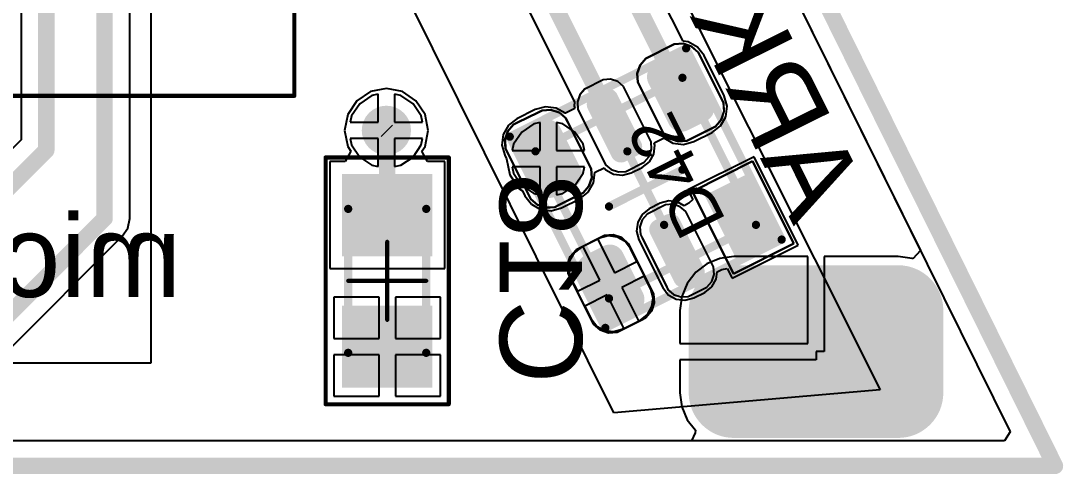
# Model space of a CAD drawing. Header units: inches. Extents: x -0.1 to 84.5, y -0.1 to 23.7.
# Drawn here: x 71.79 to 84.48, y -0.1 to 5.41 of the extents above; entities that cross this region are included whole.
import ezdxf

# ---------------------------------------------------------------- set-up
doc = ezdxf.new("R2010")
doc.units = ezdxf.units.IN
for name, color, linetype in [('Bottom 3D Body', 56, 'Continuous'), ('Bottom Courtyard', 56, 'Continuous'), ('Bottom Layer', 5, 'Continuous'), ('Bottom Overlay', 54, 'Continuous'), ('Bottom Paste', 16, 'Continuous'), ('Bottom Solder', 6, 'Continuous'), ('Keep-Out Layer', 6, 'Continuous'), ('Top 3D Body', 56, 'Continuous'), ('Top Courtyard', 56, 'Continuous'), ('Top Layer', 1, 'Continuous'), ('Top Overlay', 2, 'Continuous'), ('Top Paste', 8, 'Continuous'), ('Top Solder', 216, 'Continuous'), ('Via Holes', 16, 'Continuous')]:
    doc.layers.add(name, color=color, linetype=linetype)
doc.styles.add('Arial', font='', dxfattribs={"height": 0.2})
doc.styles.get('Arial').set_extended_font_data('Arial')

# ---------------------------------------------------------------- blocks, each defined once
blk = doc.blocks.new('CAPC0603_1608_55_N_B_82')
at = {"layer": 'Bottom Layer'}
for points in [[(-0.35, 0.5), (-0.35, -0.5), (-1.25, -0.5), (-1.25, 0.5)], [(1.25, 0.5), (1.25, -0.5), (0.35, -0.5), (0.35, 0.5)]]:
    blk.add_hatch(color=5, dxfattribs=at).paths.add_polyline_path(points)
at = {"layer": 'Bottom Paste'}
for points in [[(-0.35, 0.5), (-0.35, -0.5), (-1.25, -0.5), (-1.25, 0.5)], [(1.25, 0.5), (1.25, -0.5), (0.35, -0.5), (0.35, 0.5)]]:
    blk.add_hatch(color=16, dxfattribs=at).paths.add_polyline_path(points)
at = {"layer": 'Bottom Solder'}
for points in [[(-0.3, 0.55), (-0.3, -0.55), (-1.3, -0.55), (-1.3, 0.55)], [(1.3, 0.55), (1.3, -0.55), (0.3, -0.55), (0.3, 0.55)]]:
    blk.add_hatch(color=6, dxfattribs=at).paths.add_polyline_path(points)
at = {"layer": 'Bottom 3D Body'}
for points in [[(-0.875, 0.475, 0.1, 0.1, 0), (-0.875, -0.475, 0.1, 0.1, 0)], [(-0.875, 0.475, 0.1, 0.1, 0), (0.875, 0.475, 0.1, 0.1, 0)], [(0.875, 0.475, 0.1, 0.1, 0), (0.875, -0.475, 0.1, 0.1, 0)], [(-0.875, -0.475, 0.1, 0.1, 0), (0.875, -0.475, 0.1, 0.1, 0)]]:
    blk.add_lwpolyline(points, format="xyseb", dxfattribs=at)
for points in [[(-0.9, 0.475, 0.05, 0.05, 1), (-0.85, 0.475, 0.05, 0.05, 1)], [(-0.9, 0.475, 0.05, 0.05, 1), (-0.85, 0.475, 0.05, 0.05, 1)], [(0.85, 0.475, 0.05, 0.05, 1), (0.9, 0.475, 0.05, 0.05, 1)], [(0.85, 0.475, 0.05, 0.05, 1), (0.9, 0.475, 0.05, 0.05, 1)], [(-0.9, -0.475, 0.05, 0.05, 1), (-0.85, -0.475, 0.05, 0.05, 1)], [(-0.9, -0.475, 0.05, 0.05, 1), (-0.85, -0.475, 0.05, 0.05, 1)], [(0.85, -0.475, 0.05, 0.05, 1), (0.9, -0.475, 0.05, 0.05, 1)], [(0.85, -0.475, 0.05, 0.05, 1), (0.9, -0.475, 0.05, 0.05, 1)]]:
    blk.add_lwpolyline(points, format="xyseb", close=True, dxfattribs=at)
at = {"layer": 'Bottom Courtyard'}
for points in [[(-1.5, 0.75, 0.05, 0.05, 0), (-1.5, -0.75, 0.05, 0.05, 0)], [(-1.5, 0.75, 0.05, 0.05, 0), (1.5, 0.75, 0.05, 0.05, 0)], [(1.5, 0.75, 0.05, 0.05, 0), (1.5, -0.75, 0.05, 0.05, 0)], [(0, 0.475, 0.05, 0.05, 0), (0, -0.475, 0.05, 0.05, 0)], [(-0.475, 0, 0.05, 0.05, 0), (0.475, 0, 0.05, 0.05, 0)], [(-1.5, -0.75, 0.05, 0.05, 0), (1.5, -0.75, 0.05, 0.05, 0)]]:
    blk.add_lwpolyline(points, format="xyseb", dxfattribs=at)
for points in [[(-1.512, 0.75, 0.025, 0.025, 1), (-1.488, 0.75, 0.025, 0.025, 1)], [(-1.512, 0.75, 0.025, 0.025, 1), (-1.488, 0.75, 0.025, 0.025, 1)], [(1.488, 0.75, 0.025, 0.025, 1), (1.513, 0.75, 0.025, 0.025, 1)], [(1.488, 0.75, 0.025, 0.025, 1), (1.513, 0.75, 0.025, 0.025, 1)], [(-0.012, 0.475, 0.025, 0.025, 1), (0.013, 0.475, 0.025, 0.025, 1)], [(-0.487, 0, 0.025, 0.025, 1), (-0.462, 0, 0.025, 0.025, 1)], [(0.463, 0, 0.025, 0.025, 1), (0.488, 0, 0.025, 0.025, 1)], [(-0.012, -0.475, 0.025, 0.025, 1), (0.013, -0.475, 0.025, 0.025, 1)], [(-1.512, -0.75, 0.025, 0.025, 1), (-1.488, -0.75, 0.025, 0.025, 1)], [(-1.512, -0.75, 0.025, 0.025, 1), (-1.488, -0.75, 0.025, 0.025, 1)], [(1.488, -0.75, 0.025, 0.025, 1), (1.513, -0.75, 0.025, 0.025, 1)], [(1.488, -0.75, 0.025, 0.025, 1), (1.513, -0.75, 0.025, 0.025, 1)]]:
    blk.add_lwpolyline(points, format="xyseb", close=True, dxfattribs=at)
blk = doc.blocks.new('GCT_MEM2085_00_115_00_A_REV0_2_B_87')
at = {"layer": 'Bottom Courtyard'}
for points in [[(6.2, 11.62, 0.05, 0.05, 0), (-6.2, 11.62, 0.05, 0.05, 0)], [(6.2, -4.48, 0.05, 0.05, 0), (6.2, 11.62, 0.05, 0.05, 0)]]:
    blk.add_lwpolyline(points, format="xyseb", dxfattribs=at)
blk.add_lwpolyline([(6.188, 11.62, 0.025, 0.025, 1), (6.212, 11.62, 0.025, 0.025, 1)], format="xyseb", close=True, dxfattribs=at)
blk.add_lwpolyline([(6.188, 11.62, 0.025, 0.025, 1), (6.212, 11.62, 0.025, 0.025, 1)], format="xyseb", close=True, dxfattribs=at)
blk = doc.blocks.new('APA_RGB_LED_2020_146')
at = {"layer": 'Top Layer'}
h = blk.add_hatch(color=1, dxfattribs=at)
edge = h.paths.add_edge_path()
edge.add_arc((-1.125, 1.025), 0.125, 90, 180)
edge.add_line((-1.25, 1.025), (-1.25, 0.775))
edge.add_arc((-1.125, 0.775), 0.125, 180, 270)
edge.add_line((-1.125, 0.65), (-0.575, 0.65))
edge.add_arc((-0.575, 0.775), 0.125, 270, 360)
edge.add_line((-0.45, 0.775), (-0.45, 1.025))
edge.add_arc((-0.575, 1.025), 0.125, 0, 90)
edge.add_line((-0.575, 1.15), (-1.125, 1.15))
h = blk.add_hatch(color=1, dxfattribs=at)
edge = h.paths.add_edge_path()
edge.add_arc((0.575, 1.025), 0.125, 90, 180)
edge.add_line((0.45, 1.025), (0.45, 0.775))
edge.add_arc((0.575, 0.775), 0.125, 180, 270)
edge.add_line((0.575, 0.65), (1.125, 0.65))
edge.add_arc((1.125, 0.775), 0.125, 270, 360)
edge.add_line((1.25, 0.775), (1.25, 1.025))
edge.add_arc((1.125, 1.025), 0.125, 0, 90)
edge.add_line((1.125, 1.15), (0.575, 1.15))
h = blk.add_hatch(color=1, dxfattribs=at)
edge = h.paths.add_edge_path()
edge.add_arc((-1.175, 0.075), 0.075, 90, 180)
edge.add_line((-1.25, 0.075), (-1.25, -0.075))
edge.add_arc((-1.175, -0.075), 0.075, 180, 270)
edge.add_line((-1.175, -0.15), (-0.525, -0.15))
edge.add_arc((-0.525, -0.075), 0.075, 270, 360)
edge.add_line((-0.45, -0.075), (-0.45, 0.075))
edge.add_arc((-0.525, 0.075), 0.075, 0, 90)
edge.add_line((-0.525, 0.15), (-1.175, 0.15))
h = blk.add_hatch(color=1, dxfattribs=at)
edge = h.paths.add_edge_path()
edge.add_arc((0.525, 0.075), 0.075, 90, 180)
edge.add_line((0.45, 0.075), (0.45, -0.075))
edge.add_arc((0.525, -0.075), 0.075, 180, 270)
edge.add_line((0.525, -0.15), (1.175, -0.15))
edge.add_arc((1.175, -0.075), 0.075, 270, 360)
edge.add_line((1.25, -0.075), (1.25, 0.075))
edge.add_arc((1.175, 0.075), 0.075, 0, 90)
edge.add_line((1.175, 0.15), (0.525, 0.15))
blk.add_hatch(color=1, dxfattribs=at).paths.add_polyline_path([(-1.25, -0.65), (-0.45, -0.65), (-0.45, -1.15), (-1.25, -1.15)])
h = blk.add_hatch(color=1, dxfattribs=at)
edge = h.paths.add_edge_path()
edge.add_arc((0.575, -0.775), 0.125, 90, 180)
edge.add_line((0.45, -0.775), (0.45, -1.025))
edge.add_arc((0.575, -1.025), 0.125, 180, 270)
edge.add_line((0.575, -1.15), (1.125, -1.15))
edge.add_arc((1.125, -1.025), 0.125, 270, 360)
edge.add_line((1.25, -1.025), (1.25, -0.775))
edge.add_arc((1.125, -0.775), 0.125, 0, 90)
edge.add_line((1.125, -0.65), (0.575, -0.65))
at = {"layer": 'Top Paste'}
h = blk.add_hatch(color=8, dxfattribs=at)
edge = h.paths.add_edge_path()
edge.add_arc((-1.125, 1.025), 0.125, 90, 180)
edge.add_line((-1.25, 1.025), (-1.25, 0.775))
edge.add_arc((-1.125, 0.775), 0.125, 180, 270)
edge.add_line((-1.125, 0.65), (-0.575, 0.65))
edge.add_arc((-0.575, 0.775), 0.125, 270, 360)
edge.add_line((-0.45, 0.775), (-0.45, 1.025))
edge.add_arc((-0.575, 1.025), 0.125, 0, 90)
edge.add_line((-0.575, 1.15), (-1.125, 1.15))
h = blk.add_hatch(color=8, dxfattribs=at)
edge = h.paths.add_edge_path()
edge.add_arc((0.575, 1.025), 0.125, 90, 180)
edge.add_line((0.45, 1.025), (0.45, 0.775))
edge.add_arc((0.575, 0.775), 0.125, 180, 270)
edge.add_line((0.575, 0.65), (1.125, 0.65))
edge.add_arc((1.125, 0.775), 0.125, 270, 360)
edge.add_line((1.25, 0.775), (1.25, 1.025))
edge.add_arc((1.125, 1.025), 0.125, 0, 90)
edge.add_line((1.125, 1.15), (0.575, 1.15))
h = blk.add_hatch(color=8, dxfattribs=at)
edge = h.paths.add_edge_path()
edge.add_arc((-1.175, 0.075), 0.075, 90, 180)
edge.add_line((-1.25, 0.075), (-1.25, -0.075))
edge.add_arc((-1.175, -0.075), 0.075, 180, 270)
edge.add_line((-1.175, -0.15), (-0.525, -0.15))
edge.add_arc((-0.525, -0.075), 0.075, 270, 360)
edge.add_line((-0.45, -0.075), (-0.45, 0.075))
edge.add_arc((-0.525, 0.075), 0.075, 0, 90)
edge.add_line((-0.525, 0.15), (-1.175, 0.15))
h = blk.add_hatch(color=8, dxfattribs=at)
edge = h.paths.add_edge_path()
edge.add_arc((0.525, 0.075), 0.075, 90, 180)
edge.add_line((0.45, 0.075), (0.45, -0.075))
edge.add_arc((0.525, -0.075), 0.075, 180, 270)
edge.add_line((0.525, -0.15), (1.175, -0.15))
edge.add_arc((1.175, -0.075), 0.075, 270, 360)
edge.add_line((1.25, -0.075), (1.25, 0.075))
edge.add_arc((1.175, 0.075), 0.075, 0, 90)
edge.add_line((1.175, 0.15), (0.525, 0.15))
blk.add_hatch(color=8, dxfattribs=at).paths.add_polyline_path([(-1.25, -0.65), (-0.45, -0.65), (-0.45, -1.15), (-1.25, -1.15)])
h = blk.add_hatch(color=8, dxfattribs=at)
edge = h.paths.add_edge_path()
edge.add_arc((0.575, -0.775), 0.125, 90, 180)
edge.add_line((0.45, -0.775), (0.45, -1.025))
edge.add_arc((0.575, -1.025), 0.125, 180, 270)
edge.add_line((0.575, -1.15), (1.125, -1.15))
edge.add_arc((1.125, -1.025), 0.125, 270, 360)
edge.add_line((1.25, -1.025), (1.25, -0.775))
edge.add_arc((1.125, -0.775), 0.125, 0, 90)
edge.add_line((1.125, -0.65), (0.575, -0.65))
at = {"layer": 'Top Solder'}
h = blk.add_hatch(color=216, dxfattribs=at)
edge = h.paths.add_edge_path()
edge.add_arc((-1.125, 1.025), 0.175, 90, 180)
edge.add_line((-1.3, 1.025), (-1.3, 0.775))
edge.add_arc((-1.125, 0.775), 0.175, 180, 270)
edge.add_line((-1.125, 0.6), (-0.575, 0.6))
edge.add_arc((-0.575, 0.775), 0.175, 270, 360)
edge.add_line((-0.4, 0.775), (-0.4, 1.025))
edge.add_arc((-0.575, 1.025), 0.175, 0, 90)
edge.add_line((-0.575, 1.2), (-1.125, 1.2))
h = blk.add_hatch(color=216, dxfattribs=at)
edge = h.paths.add_edge_path()
edge.add_arc((0.575, 1.025), 0.175, 90, 180)
edge.add_line((0.4, 1.025), (0.4, 0.775))
edge.add_arc((0.575, 0.775), 0.175, 180, 270)
edge.add_line((0.575, 0.6), (1.125, 0.6))
edge.add_arc((1.125, 0.775), 0.175, 270, 360)
edge.add_line((1.3, 0.775), (1.3, 1.025))
edge.add_arc((1.125, 1.025), 0.175, 0, 90)
edge.add_line((1.125, 1.2), (0.575, 1.2))
h = blk.add_hatch(color=216, dxfattribs=at)
edge = h.paths.add_edge_path()
edge.add_arc((-1.175, 0.075), 0.125, 90, 180)
edge.add_line((-1.3, 0.075), (-1.3, -0.075))
edge.add_arc((-1.175, -0.075), 0.125, 180, 270)
edge.add_line((-1.175, -0.2), (-0.525, -0.2))
edge.add_arc((-0.525, -0.075), 0.125, 270, 360)
edge.add_line((-0.4, -0.075), (-0.4, 0.075))
edge.add_arc((-0.525, 0.075), 0.125, 0, 90)
edge.add_line((-0.525, 0.2), (-1.175, 0.2))
h = blk.add_hatch(color=216, dxfattribs=at)
edge = h.paths.add_edge_path()
edge.add_arc((0.525, 0.075), 0.125, 90, 180)
edge.add_line((0.4, 0.075), (0.4, -0.075))
edge.add_arc((0.525, -0.075), 0.125, 180, 270)
edge.add_line((0.525, -0.2), (1.175, -0.2))
edge.add_arc((1.175, -0.075), 0.125, 270, 360)
edge.add_line((1.3, -0.075), (1.3, 0.075))
edge.add_arc((1.175, 0.075), 0.125, 0, 90)
edge.add_line((1.175, 0.2), (0.525, 0.2))
blk.add_hatch(color=216, dxfattribs=at).paths.add_polyline_path([(-1.3, -0.6), (-0.4, -0.6), (-0.4, -1.2), (-1.3, -1.2)])
h = blk.add_hatch(color=216, dxfattribs=at)
edge = h.paths.add_edge_path()
edge.add_arc((0.575, -0.775), 0.175, 90, 180)
edge.add_line((0.4, -0.775), (0.4, -1.025))
edge.add_arc((0.575, -1.025), 0.175, 180, 270)
edge.add_line((0.575, -1.2), (1.125, -1.2))
edge.add_arc((1.125, -1.025), 0.175, 270, 360)
edge.add_line((1.3, -1.025), (1.3, -0.775))
edge.add_arc((1.125, -0.775), 0.175, 0, 90)
edge.add_line((1.125, -0.6), (0.575, -0.6))
at = {"layer": 'Top 3D Body'}
for points in [[(1, 1, 0.1, 0.1, 0), (-1, 1, 0.1, 0.1, 0)], [(-1, 1, 0.1, 0.1, 0), (-1, -1, 0.1, 0.1, 0)], [(1, 1, 0.1, 0.1, 0), (1, -1, 0.1, 0.1, 0)], [(1, -1, 0.1, 0.1, 0), (-1, -1, 0.1, 0.1, 0)]]:
    blk.add_lwpolyline(points, format="xyseb", dxfattribs=at)
for points in [[(-1.025, 1, 0.05, 0.05, 1), (-0.975, 1, 0.05, 0.05, 1)], [(-1.025, 1, 0.05, 0.05, 1), (-0.975, 1, 0.05, 0.05, 1)], [(0.975, 1, 0.05, 0.05, 1), (1.025, 1, 0.05, 0.05, 1)], [(0.975, 1, 0.05, 0.05, 1), (1.025, 1, 0.05, 0.05, 1)], [(-1.025, -1, 0.05, 0.05, 1), (-0.975, -1, 0.05, 0.05, 1)], [(-1.025, -1, 0.05, 0.05, 1), (-0.975, -1, 0.05, 0.05, 1)], [(0.975, -1, 0.05, 0.05, 1), (1.025, -1, 0.05, 0.05, 1)], [(0.975, -1, 0.05, 0.05, 1), (1.025, -1, 0.05, 0.05, 1)]]:
    blk.add_lwpolyline(points, format="xyseb", close=True, dxfattribs=at)
at = {"layer": 'Top Courtyard'}
for points in [[(-1.3, 1.2, 0.1, 0.1, 0), (-1.3, -1.2, 0.1, 0.1, 0)], [(1.3, 1.2, 0.1, 0.1, 0), (-1.3, 1.2, 0.1, 0.1, 0)], [(1.3, 1.2, 0.1, 0.1, 0), (1.3, -1.2, 0.1, 0.1, 0)], [(0, 0.5, 0.1, 0.1, 0), (0, -0.5, 0.1, 0.1, 0)], [(0.5, 0, 0.1, 0.1, 0), (-0.5, 0, 0.1, 0.1, 0)], [(1.3, -1.2, 0.1, 0.1, 0), (-1.3, -1.2, 0.1, 0.1, 0)]]:
    blk.add_lwpolyline(points, format="xyseb", dxfattribs=at)
for points in [[(-1.325, 1.2, 0.05, 0.05, 1), (-1.275, 1.2, 0.05, 0.05, 1)], [(-1.325, 1.2, 0.05, 0.05, 1), (-1.275, 1.2, 0.05, 0.05, 1)], [(1.275, 1.2, 0.05, 0.05, 1), (1.325, 1.2, 0.05, 0.05, 1)], [(1.275, 1.2, 0.05, 0.05, 1), (1.325, 1.2, 0.05, 0.05, 1)], [(-0.025, 0.5, 0.05, 0.05, 1), (0.025, 0.5, 0.05, 0.05, 1)], [(-0.525, 0, 0.05, 0.05, 1), (-0.475, 0, 0.05, 0.05, 1)], [(0.475, 0, 0.05, 0.05, 1), (0.525, 0, 0.05, 0.05, 1)], [(-0.025, -0.5, 0.05, 0.05, 1), (0.025, -0.5, 0.05, 0.05, 1)], [(-1.325, -1.2, 0.05, 0.05, 1), (-1.275, -1.2, 0.05, 0.05, 1)], [(-1.325, -1.2, 0.05, 0.05, 1), (-1.275, -1.2, 0.05, 0.05, 1)], [(1.275, -1.2, 0.05, 0.05, 1), (1.325, -1.2, 0.05, 0.05, 1)], [(1.275, -1.2, 0.05, 0.05, 1), (1.325, -1.2, 0.05, 0.05, 1)]]:
    blk.add_lwpolyline(points, format="xyseb", close=True, dxfattribs=at)
at = {"layer": 'Top Overlay'}
for p, q in [((-1.369, 1.193), (-1.293, 1.269)), ((-1.293, 1.269), (-1.194, 1.31)), ((-1.194, 1.31), (-1.14, 1.31)), ((-1.14, 1.31), (-1.14, 1.31)), ((-1.14, 1.31), (-0.56, 1.31)), ((-0.56, 1.31), (-0.506, 1.31)), ((-0.506, 1.31), (-0.407, 1.269)), ((-0.407, 1.269), (-0.331, 1.193)), ((0.331, 1.193), (0.407, 1.269)), ((0.407, 1.269), (0.506, 1.31)), ((0.506, 1.31), (0.56, 1.31)), ((0.56, 1.31), (0.56, 1.31)), ((0.56, 1.31), (1.14, 1.31)), ((1.14, 1.31), (1.194, 1.31)), ((1.194, 1.31), (1.293, 1.269)), ((1.293, 1.269), (1.369, 1.193)), ((-1.41, 1.094), (-1.369, 1.193)), ((-0.331, 1.193), (-0.29, 1.094)), ((0.29, 1.094), (0.331, 1.193)), ((1.369, 1.193), (1.41, 1.094)), ((-1.41, 1.04), (-1.41, 1.094)), ((-1.41, 0.76), (-1.41, 1.04)), ((-0.29, 1.094), (-0.29, 1.04)), ((-0.29, 1.04), (-0.29, 1.04)), ((-0.29, 1.04), (-0.29, 0.76)), ((0.29, 1.04), (0.29, 1.094)), ((0.29, 0.76), (0.29, 1.04)), ((1.41, 1.094), (1.41, 1.04)), ((1.41, 1.04), (1.41, 1.04)), ((1.41, 1.04), (1.41, 0.76)), ((-1.41, 0.76), (-1.41, 0.76)), ((-1.41, 0.706), (-1.41, 0.76)), ((-1.369, 0.607), (-1.41, 0.706)), ((-0.29, 0.706), (-0.331, 0.607)), ((-0.29, 0.76), (-0.29, 0.706)), ((0.29, 0.76), (0.29, 0.76)), ((0.29, 0.706), (0.29, 0.76)), ((0.331, 0.607), (0.29, 0.706)), ((1.41, 0.706), (1.369, 0.607)), ((1.41, 0.76), (1.41, 0.706)), ((-1.293, 0.531), (-1.369, 0.607)), ((-1.194, 0.49), (-1.293, 0.531)), ((-0.407, 0.531), (-0.506, 0.49)), ((-0.331, 0.607), (-0.407, 0.531)), ((0.407, 0.531), (0.331, 0.607)), ((0.506, 0.49), (0.407, 0.531)), ((1.293, 0.531), (1.194, 0.49)), ((1.369, 0.607), (1.293, 0.531)), ((-1.14, 0.49), (-1.194, 0.49)), ((-0.56, 0.49), (-1.14, 0.49)), ((-0.506, 0.49), (-0.56, 0.49)), ((-0.56, 0.49), (-0.56, 0.49)), ((0.56, 0.49), (0.506, 0.49)), ((1.14, 0.49), (0.56, 0.49)), ((1.194, 0.49), (1.14, 0.49)), ((1.14, 0.49), (1.14, 0.49)), ((-1.31, 0.275), (-1.375, 0.21)), ((-1.226, 0.31), (-1.31, 0.275)), ((-1.18, 0.31), (-1.226, 0.31)), ((-0.52, 0.31), (-1.18, 0.31)), ((-0.474, 0.31), (-0.52, 0.31)), ((-0.52, 0.31), (-0.52, 0.31)), ((-0.39, 0.275), (-0.474, 0.31)), ((-0.325, 0.21), (-0.39, 0.275)), ((0.39, 0.275), (0.325, 0.21)), ((0.474, 0.31), (0.39, 0.275)), ((0.52, 0.31), (0.474, 0.31)), ((1.18, 0.31), (0.52, 0.31)), ((1.226, 0.31), (1.18, 0.31)), ((1.18, 0.31), (1.18, 0.31)), ((1.31, 0.275), (1.226, 0.31)), ((1.375, 0.21), (1.31, 0.275)), ((-1.375, 0.21), (-1.41, 0.126)), ((-0.29, 0.126), (-0.325, 0.21)), ((0.325, 0.21), (0.29, 0.126)), ((1.41, 0.126), (1.375, 0.21)), ((-1.41, 0.126), (-1.41, 0.08)), ((-1.41, 0.08), (-1.41, -0.08)), ((-1.41, 0.08), (-1.41, 0.08)), ((-0.29, 0.08), (-0.29, 0.126)), ((-0.29, -0.08), (-0.29, 0.08)), ((0.29, 0.126), (0.29, 0.08)), ((0.29, 0.08), (0.29, -0.08)), ((0.29, 0.08), (0.29, 0.08)), ((1.41, 0.08), (1.41, 0.126)), ((1.41, -0.08), (1.41, 0.08)), ((-1.41, -0.08), (-1.41, -0.126)), ((-1.41, -0.126), (-1.375, -0.21)), ((-0.325, -0.21), (-0.29, -0.126)), ((-0.29, -0.126), (-0.29, -0.08)), ((-0.29, -0.08), (-0.29, -0.08)), ((0.29, -0.08), (0.29, -0.126)), ((0.29, -0.126), (0.325, -0.21)), ((1.375, -0.21), (1.41, -0.126)), ((1.41, -0.126), (1.41, -0.08)), ((1.41, -0.08), (1.41, -0.08)), ((-1.375, -0.21), (-1.31, -0.275)), ((-0.39, -0.275), (-0.325, -0.21)), ((0.325, -0.21), (0.39, -0.275)), ((1.31, -0.275), (1.375, -0.21)), ((-1.31, -0.275), (-1.226, -0.31)), ((-1.226, -0.31), (-1.18, -0.31)), ((-1.18, -0.31), (-1.18, -0.31)), ((-1.18, -0.31), (-0.52, -0.31)), ((-0.52, -0.31), (-0.474, -0.31)), ((-0.474, -0.31), (-0.39, -0.275)), ((0.39, -0.275), (0.474, -0.31)), ((0.474, -0.31), (0.52, -0.31)), ((0.52, -0.31), (0.52, -0.31)), ((0.52, -0.31), (1.18, -0.31)), ((1.18, -0.31), (1.226, -0.31)), ((1.226, -0.31), (1.31, -0.275)), ((-1.41, -1.31), (-1.41, -0.49)), ((-1.41, -0.49), (-0.29, -0.49)), ((-0.29, -0.49), (-0.29, -1.31)), ((0.407, -0.531), (0.506, -0.49)), ((0.506, -0.49), (0.56, -0.49)), ((0.56, -0.49), (0.56, -0.49)), ((0.56, -0.49), (1.14, -0.49)), ((1.14, -0.49), (1.194, -0.49)), ((1.194, -0.49), (1.293, -0.531)), ((0.29, -0.706), (0.331, -0.607)), ((0.331, -0.607), (0.407, -0.531)), ((1.293, -0.531), (1.369, -0.607)), ((1.369, -0.607), (1.41, -0.706)), ((0.29, -0.76), (0.29, -0.706)), ((0.29, -1.04), (0.29, -0.76)), ((1.41, -0.706), (1.41, -0.76)), ((1.41, -0.76), (1.41, -0.76)), ((1.41, -0.76), (1.41, -1.04)), ((0.29, -1.04), (0.29, -1.04)), ((0.29, -1.094), (0.29, -1.04)), ((0.331, -1.193), (0.29, -1.094)), ((1.41, -1.094), (1.369, -1.193)), ((1.41, -1.04), (1.41, -1.094)), ((0.407, -1.269), (0.331, -1.193)), ((1.369, -1.193), (1.293, -1.269)), ((-0.29, -1.31), (-1.41, -1.31)), ((0.506, -1.31), (0.407, -1.269)), ((0.56, -1.31), (0.506, -1.31)), ((1.14, -1.31), (0.56, -1.31)), ((1.194, -1.31), (1.14, -1.31)), ((1.14, -1.31), (1.14, -1.31)), ((1.293, -1.269), (1.194, -1.31))]:
    blk.add_line(p, q, dxfattribs=at)
at = {"layer": 'Top Courtyard', "style": 'Arial'}
blk.add_text('D42', height=0.6, dxfattribs=at).set_placement((-0.8, -0.7))

msp = doc.modelspace()

# ---------------------------------------------------------------- hatches: boundary and pattern name
at = {"layer": 'Bottom Layer'}
h = msp.add_hatch(color=5, dxfattribs=at)
edge = h.paths.add_edge_path()
edge.add_arc((76.24, 4.08), 0.3, 0, 360)
h = msp.add_hatch(color=5, dxfattribs=at)
edge = h.paths.add_edge_path()
edge.add_arc((78.212, 3.736), 0.3, 0, 360)
h = msp.add_hatch(color=5, dxfattribs=at)
edge = h.paths.add_edge_path()
edge.add_arc((80.47, 1.89), 0.5, 90, 180)
edge.add_line((79.97, 1.89), (79.97, 0.89))
edge.add_arc((80.47, 0.89), 0.5, 180, 270)
edge.add_line((80.47, 0.39), (82.47, 0.39))
edge.add_arc((82.47, 0.89), 0.5, 270, 360)
edge.add_line((82.97, 0.89), (82.97, 1.89))
edge.add_arc((82.47, 1.89), 0.5, 0, 90)
edge.add_line((82.47, 2.39), (80.47, 2.39))
at = {"layer": 'Bottom Solder'}
h = msp.add_hatch(color=6, dxfattribs=at)
edge = h.paths.add_edge_path()
edge.add_arc((80.47, 1.89), 0.55, 90, 180)
edge.add_line((79.92, 1.89), (79.92, 0.89))
edge.add_arc((80.47, 0.89), 0.55, 180, 270)
edge.add_line((80.47, 0.34), (82.47, 0.34))
edge.add_arc((82.47, 0.89), 0.55, 270, 360)
edge.add_line((83.02, 0.89), (83.02, 1.89))
edge.add_arc((82.47, 1.89), 0.55, 0, 90)
edge.add_line((82.47, 2.44), (80.47, 2.44))
at = {"layer": 'Top Layer'}
h = msp.add_hatch(color=1, dxfattribs=at)
edge = h.paths.add_edge_path()
edge.add_arc((76.24, 4.08), 0.3, 0, 360)
h = msp.add_hatch(color=1, dxfattribs=at)
edge = h.paths.add_edge_path()
edge.add_arc((78.212, 3.736), 0.3, 0, 360)
at = {"layer": 'Via Holes'}
h = msp.add_hatch(color=7, dxfattribs=at)
edge = h.paths.add_edge_path()
edge.add_arc((76.24, 4.08), 0.15, 0, 360)
h = msp.add_hatch(color=7, dxfattribs=at)
edge = h.paths.add_edge_path()
edge.add_arc((78.212, 3.736), 0.15, 0, 360)

# ---------------------------------------------------------------- linework, layer by layer
at = {"layer": 'Bottom Layer'}
for p, q in [((78.174, 11.843), (82.741, 2.619)), ((76.24, 4.59), (76.045, 4.551)), ((76.435, 4.551), (76.24, 4.59)), ((76.045, 4.551), (75.88, 4.44)), ((76.6, 4.44), (76.435, 4.551)), ((75.88, 4.44), (75.769, 4.275)), ((76.711, 4.275), (76.6, 4.44)), ((75.769, 4.275), (75.73, 4.08)), ((76.75, 4.08), (76.711, 4.275)), ((75.73, 4.08), (75.769, 3.885)), ((76.711, 3.885), (76.75, 4.08)), ((78.036, 4.159), (77.887, 4.06)), ((78.112, 4.175), (78.036, 4.159)), ((78.112, 3.836), (78.112, 4.175)), ((78.387, 4.159), (78.312, 4.175)), ((78.312, 4.175), (78.312, 3.836)), ((78.536, 4.06), (78.387, 4.159)), ((77.887, 4.06), (77.788, 3.911)), ((78.636, 3.911), (78.536, 4.06)), ((75.808, 3.827), (75.74, 3.7)), ((75.769, 3.885), (75.808, 3.827)), ((76.672, 3.827), (76.711, 3.885)), ((76.74, 3.7), (76.672, 3.827)), ((77.788, 3.911), (77.773, 3.836)), ((77.773, 3.836), (78.112, 3.836)), ((78.312, 3.836), (78.651, 3.836)), ((78.651, 3.836), (78.636, 3.911)), ((75.74, 3.7), (75.55, 3.7)), ((75.55, 3.7), (75.55, 2.4)), ((76.95, 3.7), (76.74, 3.7)), ((76.95, 2.4), (76.95, 3.7)), ((78.112, 3.636), (77.773, 3.636)), ((77.773, 3.636), (77.788, 3.56)), ((77.788, 3.56), (77.887, 3.411)), ((78.112, 3.297), (78.112, 3.636)), ((78.651, 3.636), (78.312, 3.636)), ((78.312, 3.636), (78.312, 3.297)), ((78.536, 3.411), (78.636, 3.56)), ((78.636, 3.56), (78.651, 3.636)), ((77.887, 3.411), (78.036, 3.312)), ((78.036, 3.312), (78.112, 3.297)), ((78.312, 3.297), (78.387, 3.312)), ((78.387, 3.312), (78.536, 3.411)), ((80.47, 2.546), (80.3, 2.523)), ((81.37, 2.546), (80.47, 2.546)), ((81.37, 1.49), (81.37, 2.546)), ((82.47, 2.546), (81.57, 2.546)), ((81.57, 2.546), (81.57, 1.39)), ((82.64, 2.523), (82.47, 2.546)), ((82.741, 2.619), (82.648, 2.52)), ((80.142, 2.458), (80.006, 2.354)), ((80.3, 2.523), (80.142, 2.458)), ((82.648, 2.52), (82.64, 2.523)), ((75.55, 2.4), (76.95, 2.4)), ((80.006, 2.354), (79.902, 2.218)), ((79.902, 2.218), (79.837, 2.06)), ((76.15, 2.05), (75.6, 2.05)), ((75.6, 2.05), (75.6, 1.55)), ((76.15, 1.55), (76.15, 2.05)), ((76.9, 2.05), (76.35, 2.05)), ((76.35, 2.05), (76.35, 1.55)), ((76.9, 1.55), (76.9, 2.05)), ((79.837, 2.06), (79.814, 1.89)), ((79.814, 1.89), (79.814, 1.49)), ((75.6, 1.55), (76.15, 1.55)), ((76.35, 1.55), (76.9, 1.55)), ((79.814, 1.49), (81.37, 1.49)), ((76.15, 1.35), (75.6, 1.35)), ((75.6, 1.35), (75.6, 0.85)), ((76.15, 0.85), (76.15, 1.35)), ((76.9, 1.35), (76.35, 1.35)), ((76.35, 1.35), (76.35, 0.85)), ((76.9, 0.85), (76.9, 1.35)), ((81.47, 1.29), (79.814, 1.29)), ((79.814, 1.29), (79.814, 0.89)), ((81.57, 1.39), (81.47, 1.39)), ((81.47, 1.39), (81.47, 1.29)), ((79.814, 0.89), (79.837, 0.72)), ((75.6, 0.85), (76.15, 0.85)), ((76.35, 0.85), (76.9, 0.85)), ((79.837, 0.72), (79.902, 0.562)), ((79.902, 0.562), (80.001, 0.433)), ((79.997, 0.403), (79.955, 0.306)), ((80.001, 0.433), (79.997, 0.403)), ((79.955, 0.306), (64.402, 0.306))]:
    msp.add_line(p, q, dxfattribs=at)
for points in [[(76.24, 4.08, 0.2, 0.2, 0), (76.25, 4.07, 0.2, 0.2, 0)], [(76.25, 3.05, 0.2, 0.2, 0), (76.25, 4.07, 0.2, 0.2, 0)]]:
    msp.add_lwpolyline(points, format="xyseb", dxfattribs=at)
for points in [[(76.19, 4.08, 0.1, 0.1, 1), (76.29, 4.08, 0.1, 0.1, 1)], [(76.2, 4.07, 0.1, 0.1, 1), (76.3, 4.07, 0.1, 0.1, 1)], [(76.2, 4.07, 0.1, 0.1, 1), (76.3, 4.07, 0.1, 0.1, 1)], [(76.2, 3.05, 0.1, 0.1, 1), (76.3, 3.05, 0.1, 0.1, 1)]]:
    msp.add_lwpolyline(points, format="xyseb", close=True, dxfattribs=at)
at = {"layer": 'Keep-Out Layer'}
for points in [[(78.398, 12.081, 0.2, 0.2, 0), (84.379, 0, 0.2, 0.2, 0)], [(0, 0, 0.2, 0.2, 0), (84.379, 0, 0.2, 0.2, 0)]]:
    msp.add_lwpolyline(points, format="xyseb", dxfattribs=at)
msp.add_lwpolyline([(84.329, 0, 0.1, 0.1, 1), (84.429, 0, 0.1, 0.1, 1)], format="xyseb", close=True, dxfattribs=at)
msp.add_lwpolyline([(84.329, 0, 0.1, 0.1, 1), (84.429, 0, 0.1, 0.1, 1)], format="xyseb", close=True, dxfattribs=at)
at = {"layer": 'Top Layer'}
for p, q in [((78.174, 11.843), (83.833, 0.414)), ((71.794, 9.591), (71.794, 3.966)), ((73.115, 3.009), (73.115, 8.917)), ((79.851, 5.165), (79.12, 6.628)), ((77.711, 6.065), (78.531, 4.426)), ((79.915, 5.157), (79.851, 5.165)), ((80.028, 5.093), (79.915, 5.157)), ((80.107, 4.991), (80.028, 5.093)), ((80.353, 4.499), (80.107, 4.991)), ((76.064, 4.504), (75.916, 4.404)), ((76.14, 4.519), (76.064, 4.504)), ((76.14, 4.18), (76.14, 4.519)), ((76.416, 4.504), (76.34, 4.519)), ((76.34, 4.519), (76.34, 4.18)), ((76.564, 4.404), (76.416, 4.504)), ((80.387, 4.374), (80.353, 4.499)), ((75.916, 4.404), (75.816, 4.256)), ((76.664, 4.256), (76.564, 4.404)), ((78.052, 4.334), (77.829, 4.222)), ((78.177, 4.368), (78.052, 4.334)), ((78.305, 4.352), (78.177, 4.368)), ((78.417, 4.288), (78.305, 4.352)), ((78.532, 4.347), (78.421, 4.289)), ((78.531, 4.426), (78.525, 4.375)), ((78.525, 4.375), (78.532, 4.347)), ((80.371, 4.246), (80.387, 4.374)), ((75.816, 4.256), (75.801, 4.18)), ((76.679, 4.18), (76.664, 4.256)), ((77.829, 4.222), (77.727, 4.143)), ((78.421, 4.289), (78.417, 4.288)), ((80.307, 4.134), (80.371, 4.246)), ((75.801, 4.18), (76.14, 4.18)), ((76.34, 4.18), (76.679, 4.18)), ((77.727, 4.143), (77.663, 4.03)), ((80.205, 4.054), (80.307, 4.134)), ((71.794, 3.966), (71.047, 3.219)), ((76.14, 3.98), (75.801, 3.98)), ((75.801, 3.98), (75.816, 3.904)), ((76.14, 3.641), (76.14, 3.98)), ((76.679, 3.98), (76.34, 3.98)), ((76.34, 3.98), (76.34, 3.641)), ((76.664, 3.904), (76.679, 3.98)), ((77.663, 4.03), (77.646, 3.902)), ((79.501, 3.929), (79.613, 3.987)), ((79.613, 3.987), (79.617, 3.988)), ((79.617, 3.988), (79.728, 3.925)), ((79.856, 3.908), (79.981, 3.943)), ((79.981, 3.943), (80.205, 4.054)), ((75.816, 3.904), (75.916, 3.756)), ((76.564, 3.756), (76.664, 3.904)), ((77.646, 3.902), (77.681, 3.777)), ((79.495, 3.792), (79.509, 3.901)), ((79.509, 3.901), (79.501, 3.929)), ((79.728, 3.925), (79.856, 3.908)), ((75.916, 3.756), (76.064, 3.656)), ((76.416, 3.656), (76.564, 3.756)), ((77.681, 3.777), (77.702, 3.734)), ((77.702, 3.734), (77.741, 3.54)), ((79.355, 3.63), (79.441, 3.697)), ((79.441, 3.697), (79.495, 3.792)), ((80.716, 3.758), (79.911, 3.356)), ((81.253, 2.685), (80.716, 3.758)), ((76.064, 3.656), (76.14, 3.641)), ((76.34, 3.641), (76.416, 3.656)), ((78.761, 3.441), (78.777, 3.568)), ((78.777, 3.568), (78.78, 3.571)), ((78.78, 3.571), (78.893, 3.625)), ((78.893, 3.625), (78.911, 3.602)), ((78.911, 3.602), (79.006, 3.548)), ((79.115, 3.534), (79.22, 3.563)), ((79.22, 3.563), (79.355, 3.63)), ((77.741, 3.54), (77.851, 3.375)), ((78.697, 3.328), (78.761, 3.441)), ((79.006, 3.548), (79.115, 3.534)), ((77.851, 3.375), (77.897, 3.344)), ((77.897, 3.344), (77.927, 3.285)), ((78.595, 3.249), (78.697, 3.328)), ((79.911, 3.356), (79.969, 3.239)), ((77.927, 3.285), (78.006, 3.183)), ((78.006, 3.183), (78.118, 3.119)), ((78.371, 3.137), (78.595, 3.249)), ((79.574, 3.193), (79.439, 3.126)), ((79.679, 3.222), (79.574, 3.193)), ((79.788, 3.208), (79.679, 3.222)), ((79.865, 3.164), (79.788, 3.208)), ((79.923, 3.194), (79.865, 3.164)), ((79.969, 3.239), (79.923, 3.194)), ((78.118, 3.119), (78.247, 3.103)), ((78.247, 3.103), (78.371, 3.137)), ((79.353, 3.059), (79.299, 2.964)), ((79.439, 3.126), (79.353, 3.059)), ((73.091, 2.892), (73.115, 3.009)), ((79.299, 2.964), (79.285, 2.855)), ((71.616, 1.384), (73.025, 2.792)), ((73.025, 2.792), (73.091, 2.892)), ((73.025, 2.792), (73.025, 2.792)), ((78.941, 2.797), (78.836, 2.768)), ((79.05, 2.783), (78.941, 2.797)), ((79.285, 2.855), (79.314, 2.749)), ((78.634, 2.667), (78.612, 2.656)), ((78.838, 2.26), (78.634, 2.667)), ((78.836, 2.768), (78.813, 2.757)), ((78.813, 2.757), (79.017, 2.349)), ((79.145, 2.729), (79.05, 2.783)), ((79.212, 2.642), (79.145, 2.729)), ((79.314, 2.749), (79.605, 2.168)), ((80.448, 2.282), (81.253, 2.685)), ((78.526, 2.589), (78.471, 2.494)), ((78.612, 2.656), (78.526, 2.589)), ((79.29, 2.486), (79.212, 2.642)), ((78.471, 2.494), (78.458, 2.385)), ((79.017, 2.349), (79.29, 2.486)), ((78.458, 2.385), (78.487, 2.28)), ((79.38, 2.307), (79.106, 2.17)), ((79.458, 2.151), (79.38, 2.307)), ((80.256, 2.272), (80.267, 2.361)), ((80.267, 2.361), (80.325, 2.389)), ((80.325, 2.389), (80.39, 2.399)), ((80.39, 2.399), (80.448, 2.282)), ((78.487, 2.28), (78.565, 2.123)), ((78.565, 2.123), (78.838, 2.26)), ((79.106, 2.17), (79.31, 1.763)), ((79.605, 2.168), (79.672, 2.082)), ((80.115, 2.11), (80.202, 2.177)), ((80.202, 2.177), (80.256, 2.272)), ((78.928, 2.081), (78.655, 1.944)), ((79.131, 1.674), (78.928, 2.081)), ((79.487, 2.045), (79.458, 2.151)), ((79.473, 1.937), (79.487, 2.045)), ((79.672, 2.082), (79.767, 2.028)), ((79.875, 2.014), (79.981, 2.043)), ((79.981, 2.043), (80.115, 2.11)), ((78.655, 1.944), (78.733, 1.788)), ((79.419, 1.841), (79.473, 1.937)), ((79.767, 2.028), (79.875, 2.014)), ((78.733, 1.788), (78.8, 1.701)), ((79.333, 1.774), (79.419, 1.841)), ((78.8, 1.701), (78.895, 1.647)), ((79.003, 1.634), (79.109, 1.663)), ((79.109, 1.663), (79.131, 1.674)), ((79.31, 1.763), (79.333, 1.774)), ((78.895, 1.647), (79.003, 1.634)), ((83.833, 0.414), (83.766, 0.306)), ((83.766, 0.306), (27.331, 0.306))]:
    msp.add_line(p, q, dxfattribs=at)
for points in [[(72.1, 3.839, 0.2, 0.2, 0), (72.1, 9.591, 0.2, 0.2, 0)], [(72.809, 3.009, 0.2, 0.2, 0), (72.809, 9.043, 0.2, 0.2, 0)], [(78.701, 6.782, 0.2, 0.2, 0), (79.699, 4.787, 0.2, 0.2, 0)], [(77.907, 6.357, 0.2, 0.2, 0), (78.883, 4.407, 0.2, 0.2, 0)], [(79.699, 4.787, 0.2, 0.2, 0), (79.822, 4.541, 0.2, 0.2, 0)], [(78.883, 4.407, 0.2, 0.2, 0), (79.017, 4.138, 0.2, 0.2, 0)], [(71.03, 2.769, 0.2, 0.2, 0), (72.1, 3.839, 0.2, 0.2, 0)], [(71.4, 1.6, 0.2, 0.2, 0), (72.809, 3.009, 0.2, 0.2, 0)]]:
    msp.add_lwpolyline(points, format="xyseb", dxfattribs=at)
for points in [[(79.649, 4.787, 0.1, 0.1, 1), (79.749, 4.787, 0.1, 0.1, 1)], [(79.649, 4.787, 0.1, 0.1, 1), (79.749, 4.787, 0.1, 0.1, 1)], [(79.772, 4.541, 0.1, 0.1, 1), (79.872, 4.541, 0.1, 0.1, 1)], [(78.833, 4.407, 0.1, 0.1, 1), (78.933, 4.407, 0.1, 0.1, 1)], [(78.833, 4.407, 0.1, 0.1, 1), (78.933, 4.407, 0.1, 0.1, 1)], [(78.967, 4.138, 0.1, 0.1, 1), (79.067, 4.138, 0.1, 0.1, 1)], [(72.05, 3.839, 0.1, 0.1, 1), (72.15, 3.839, 0.1, 0.1, 1)], [(72.05, 3.839, 0.1, 0.1, 1), (72.15, 3.839, 0.1, 0.1, 1)], [(72.759, 3.009, 0.1, 0.1, 1), (72.859, 3.009, 0.1, 0.1, 1)], [(72.759, 3.009, 0.1, 0.1, 1), (72.859, 3.009, 0.1, 0.1, 1)]]:
    msp.add_lwpolyline(points, format="xyseb", close=True, dxfattribs=at)
at = {"layer": 'Top Overlay'}
for p, q in [((76.465, 12.467), (82.25, 0.924)), ((79.009, 0.646), (74.774, 9.164)), ((73.374, 6.386), (73.374, 1.25)), ((79.696, 5.104), (79.446, 4.979)), ((79.744, 5.128), (79.696, 5.104)), ((79.852, 5.136), (79.744, 5.128)), ((79.953, 5.102), (79.852, 5.136)), ((80.035, 5.032), (79.953, 5.102)), ((79.398, 4.955), (79.328, 4.874)), ((79.446, 4.979), (79.398, 4.955)), ((79.446, 4.979), (79.446, 4.979)), ((80.059, 4.984), (80.035, 5.032)), ((80.318, 4.465), (80.059, 4.984)), ((79.328, 4.874), (79.294, 4.772)), ((78.879, 4.695), (78.838, 4.675)), ((78.97, 4.702), (78.879, 4.695)), ((79.057, 4.673), (78.97, 4.702)), ((79.294, 4.772), (79.301, 4.665)), ((78.654, 4.583), (78.594, 4.514)), ((78.695, 4.603), (78.654, 4.583)), ((78.838, 4.675), (78.695, 4.603)), ((78.838, 4.675), (78.838, 4.675)), ((79.126, 4.613), (79.057, 4.673)), ((79.146, 4.572), (79.126, 4.613)), ((79.442, 3.982), (79.146, 4.572)), ((79.301, 4.665), (79.325, 4.617)), ((79.325, 4.617), (79.585, 4.098)), ((78.594, 4.514), (78.565, 4.427)), ((80.342, 4.417), (80.318, 4.465)), ((78.135, 4.323), (78.087, 4.299)), ((78.242, 4.331), (78.135, 4.323)), ((78.344, 4.297), (78.242, 4.331)), ((78.565, 4.427), (78.571, 4.336)), ((78.571, 4.336), (78.592, 4.295)), ((80.35, 4.31), (80.342, 4.417)), ((78.087, 4.299), (77.836, 4.174)), ((78.425, 4.226), (78.344, 4.297)), ((78.449, 4.178), (78.425, 4.226)), ((78.592, 4.295), (78.592, 4.295)), ((78.592, 4.295), (78.887, 3.704)), ((80.245, 4.127), (80.316, 4.208)), ((80.316, 4.208), (80.35, 4.31)), ((77.718, 4.069), (77.684, 3.967)), ((77.788, 4.15), (77.718, 4.069)), ((77.836, 4.174), (77.788, 4.15)), ((77.836, 4.174), (77.836, 4.174)), ((78.708, 3.66), (78.449, 4.178)), ((79.585, 4.098), (79.585, 4.098)), ((79.585, 4.098), (79.609, 4.05)), ((79.947, 3.977), (80.197, 4.103)), ((80.197, 4.103), (80.245, 4.127)), ((80.197, 4.103), (80.197, 4.103)), ((77.684, 3.967), (77.691, 3.86)), ((79.462, 3.941), (79.442, 3.982)), ((79.442, 3.982), (79.442, 3.982)), ((79.469, 3.85), (79.462, 3.941)), ((79.609, 4.05), (79.69, 3.98)), ((79.69, 3.98), (79.792, 3.946)), ((79.792, 3.946), (79.899, 3.953)), ((79.899, 3.953), (79.947, 3.977)), ((77.691, 3.86), (77.715, 3.812)), ((77.715, 3.812), (77.975, 3.293)), ((79.44, 3.763), (79.469, 3.85)), ((78.887, 3.704), (78.908, 3.663)), ((79.339, 3.673), (79.38, 3.694)), ((79.38, 3.694), (79.44, 3.763)), ((80.698, 3.705), (79.965, 3.338)), ((81.199, 2.703), (80.698, 3.705)), ((78.732, 3.612), (78.708, 3.66)), ((78.74, 3.504), (78.732, 3.612)), ((78.908, 3.663), (78.977, 3.604)), ((78.977, 3.604), (79.064, 3.575)), ((79.064, 3.575), (79.155, 3.581)), ((79.155, 3.581), (79.196, 3.602)), ((79.196, 3.602), (79.339, 3.673)), ((79.196, 3.602), (79.196, 3.602)), ((78.706, 3.403), (78.74, 3.504)), ((78.588, 3.297), (78.636, 3.321)), ((78.636, 3.321), (78.706, 3.403)), ((79.965, 3.338), (80.466, 2.336)), ((77.975, 3.293), (77.975, 3.293)), ((77.975, 3.293), (77.999, 3.245)), ((77.999, 3.245), (78.08, 3.174)), ((78.08, 3.174), (78.182, 3.14)), ((78.337, 3.172), (78.588, 3.297)), ((78.588, 3.297), (78.588, 3.297)), ((79.639, 3.175), (79.598, 3.154)), ((79.73, 3.181), (79.639, 3.175)), ((79.817, 3.152), (79.73, 3.181)), ((78.182, 3.14), (78.289, 3.148)), ((78.289, 3.148), (78.337, 3.172)), ((79.414, 3.062), (79.354, 2.993)), ((79.455, 3.083), (79.414, 3.062)), ((79.598, 3.154), (79.455, 3.083)), ((79.598, 3.154), (79.598, 3.154)), ((79.886, 3.093), (79.817, 3.152)), ((79.907, 3.052), (79.886, 3.093)), ((80.202, 2.461), (79.907, 3.052)), ((79.354, 2.993), (79.325, 2.906)), ((78.895, 2.803), (78.847, 2.779)), ((79.002, 2.81), (78.895, 2.803)), ((79.104, 2.776), (79.002, 2.81)), ((79.325, 2.906), (79.332, 2.815)), ((79.332, 2.815), (79.352, 2.774)), ((78.847, 2.779), (78.597, 2.653)), ((79.185, 2.706), (79.104, 2.776)), ((79.209, 2.658), (79.185, 2.706)), ((79.352, 2.774), (79.648, 2.184)), ((80.466, 2.336), (81.199, 2.703)), ((78.478, 2.548), (78.444, 2.446)), ((78.549, 2.629), (78.478, 2.548)), ((78.597, 2.653), (78.549, 2.629)), ((78.597, 2.653), (78.597, 2.653)), ((79.469, 2.139), (79.209, 2.658)), ((79.209, 2.658), (79.209, 2.658)), ((78.444, 2.446), (78.452, 2.339)), ((80.223, 2.42), (80.202, 2.461)), ((80.202, 2.461), (80.202, 2.461)), ((80.229, 2.329), (80.223, 2.42)), ((78.452, 2.339), (78.476, 2.291)), ((78.476, 2.291), (78.735, 1.772)), ((80.2, 2.242), (80.229, 2.329)), ((79.648, 2.184), (79.668, 2.143)), ((80.099, 2.153), (80.14, 2.173)), ((80.14, 2.173), (80.2, 2.242)), ((79.493, 2.091), (79.469, 2.139)), ((79.5, 1.984), (79.493, 2.091)), ((79.668, 2.143), (79.737, 2.083)), ((79.737, 2.083), (79.824, 2.054)), ((79.824, 2.054), (79.915, 2.061)), ((79.915, 2.061), (79.956, 2.081)), ((79.956, 2.081), (80.099, 2.153)), ((79.956, 2.081), (79.956, 2.081)), ((79.466, 1.882), (79.5, 1.984)), ((79.098, 1.652), (79.348, 1.777)), ((79.348, 1.777), (79.396, 1.801)), ((79.396, 1.801), (79.466, 1.882)), ((78.735, 1.772), (78.735, 1.772)), ((78.735, 1.772), (78.759, 1.724)), ((78.759, 1.724), (78.841, 1.654)), ((78.841, 1.654), (78.942, 1.62)), ((79.05, 1.628), (79.098, 1.652)), ((78.942, 1.62), (79.05, 1.628)), ((73.374, 1.25), (67.449, 1.25)), ((82.25, 0.924), (79.009, 0.646))]:
    msp.add_line(p, q, dxfattribs=at)

# ---------------------------------------------------------------- block references
for name, p, rotation in [('GCT_MEM2085_00_115_00_A_REV0_2_B_87', (63.5, 10.7), 270), ('APA_RGB_LED_2020_146', (79.397, 3.378), 116.574), ('CAPC0603_1608_55_N_B_82', (76.25, 2.25), 90)]:
    msp.add_blockref(name, p, dxfattribs=dict(rotation=rotation))

# ---------------------------------------------------------------- texts
at = {"layer": 'Bottom Overlay', "style": 'Arial', "text_generation_flag": 2}
for s, rotation, p in [('ARK 100AAR', 296.3731, (81.2, 2.91)), ('C18', 270, (77.62, 1))]:
    msp.add_text(s, height=1, rotation=rotation, dxfattribs=at).set_placement(p)
msp.add_text('micro-SD CARD', height=1, dxfattribs=at).set_placement((73.746, 2.054))

doc.saveas('drawing.dxf')
